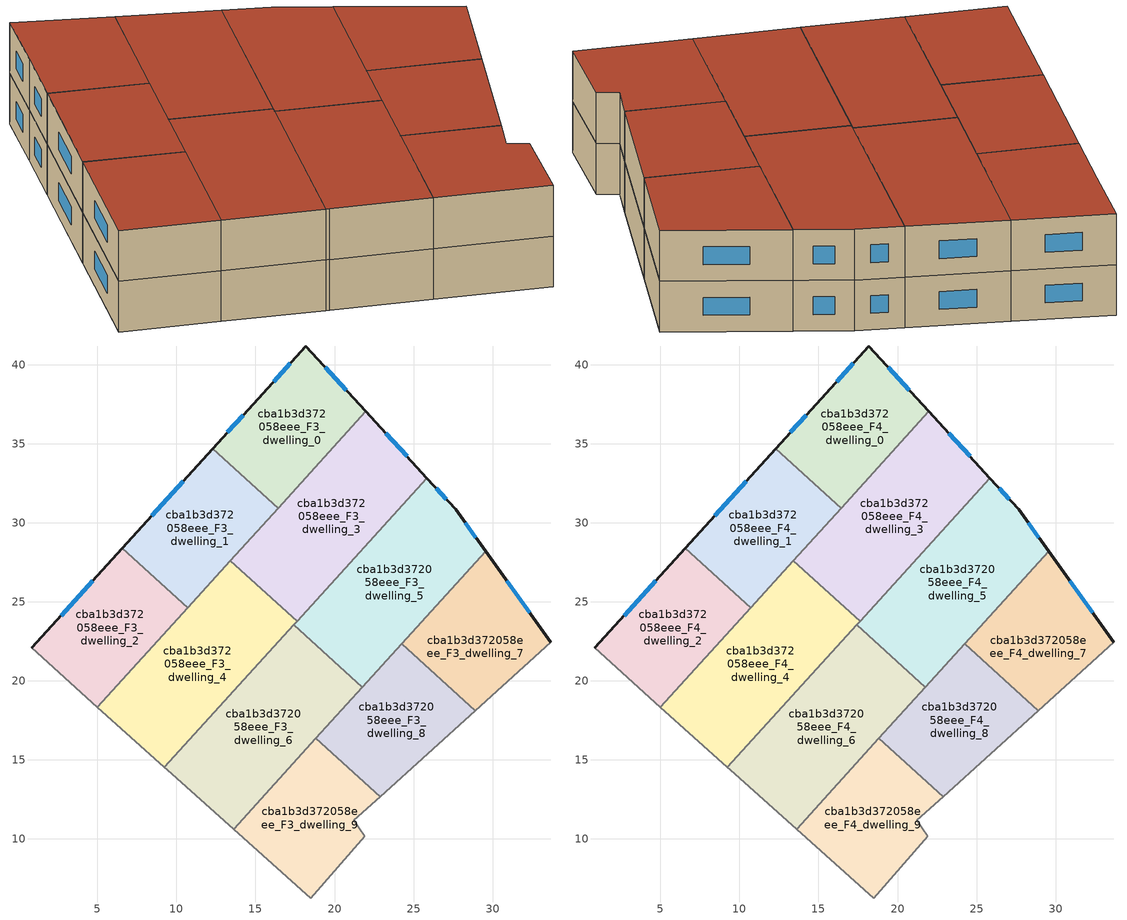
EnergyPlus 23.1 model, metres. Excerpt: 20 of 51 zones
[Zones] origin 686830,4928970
cba1b3d372058eee_F3_dwelling_0
 floor to cba1b3d372058eee_F2_dwelling_0 (EU_floor_Construction): 18.18,41.19 21.98,37.06 16.43,30.94 12.29,34.69 15.16,37.85 z9
 wall outside (EU_wall_Construction): 21.98,37.06 18.18,41.19 15.16,37.85 12.29,34.69 z9:12
 wall to cba1b3d372058eee_F3_dwelling_1 (EU_wall_Construction): 12.29,34.69 16.43,30.94 z9:12
 wall to cba1b3d372058eee_F3_dwelling_3 (EU_wall_Construction): 16.43,30.94 21.98,37.06 z9:12
 window (EU_Window_Construction): 14.23,36.82 13.23,35.72 / 17.2,40.11 16.14,38.94 / 20.74,38.4 19.42,39.85 z9.98:11.02
cba1b3d372058eee_F3_dwelling_1
 floor to cba1b3d372058eee_F2_dwelling_1 (EU_floor_Construction): 16.43,30.94 10.71,24.64 6.57,28.39 12.29,34.69 z9
 wall outside (EU_wall_Construction): 12.29,34.69 6.57,28.39 z9:12
 wall to cba1b3d372058eee_F3_dwelling_2 (EU_wall_Construction): 6.57,28.39 10.71,24.64 z9:12
 wall to cba1b3d372058eee_F3_dwelling_4 (EU_wall_Construction): 10.71,24.64 13.4,27.61 z9:12
 wall to cba1b3d372058eee_F3_dwelling_3 (EU_wall_Construction): 13.4,27.61 16.43,30.94 z9:12
 window (EU_Window_Construction): 10.43,32.64 8.43,30.44 z9.98:11.02
cba1b3d372058eee_F3_dwelling_2
 floor to cba1b3d372058eee_F2_dwelling_2 (EU_floor_Construction): 10.71,24.64 5,18.34 0.84,22.08 6.57,28.39 z9
 wall outside (EU_wall_Construction): 6.57,28.39 0.84,22.08 z9:12
 wall adiabatic (EU_wall_Construction): 0.84,22.08 5,18.34 z9:12
 wall to cba1b3d372058eee_F3_dwelling_4 (EU_wall_Construction): 5,18.34 10.71,24.64 z9:12
 window (EU_Window_Construction): 4.71,26.34 2.7,24.13 z9.98:11.02
cba1b3d372058eee_F3_dwelling_3
 floor to cba1b3d372058eee_F2_dwelling_3 (EU_floor_Construction): 21.98,37.06 25.85,32.83 17.63,23.77 13.4,27.61 z9
 wall outside (EU_wall_Construction): 25.85,32.83 21.98,37.06 z9:12
 wall to cba1b3d372058eee_F3_dwelling_4 (EU_wall_Construction): 13.4,27.61 17.63,23.77 z9:12
 wall to cba1b3d372058eee_F3_dwelling_5 (EU_wall_Construction): 17.63,23.77 25.85,32.83 z9:12
 window (EU_Window_Construction): 24.59,34.21 23.24,35.68 z9.98:11.02
cba1b3d372058eee_F3_dwelling_4
 floor to cba1b3d372058eee_F2_dwelling_4 (EU_floor_Construction): 17.63,23.77 9.24,14.53 5,18.34 13.4,27.61 z9
 wall adiabatic (EU_wall_Construction): 5,18.34 9.24,14.53 z9:12
 wall to cba1b3d372058eee_F3_dwelling_6 (EU_wall_Construction): 9.24,14.53 17.43,23.55 z9:12
 wall to cba1b3d372058eee_F3_dwelling_5 (EU_wall_Construction): 17.43,23.55 17.63,23.77 z9:12
cba1b3d372058eee_F3_dwelling_5
 floor to cba1b3d372058eee_F2_dwelling_5 (EU_floor_Construction): 27.66,30.86 29.56,28.2 21.77,19.61 17.43,23.55 25.85,32.83 z9
 wall outside (EU_wall_Construction): 29.56,28.2 27.66,30.86 25.85,32.83 z9:12
 wall to cba1b3d372058eee_F3_dwelling_6 (EU_wall_Construction): 17.43,23.55 21.77,19.61 z9:12
 wall to cba1b3d372058eee_F3_dwelling_7 (EU_wall_Construction): 24.25,22.34 29.56,28.2 z9:12
 wall to cba1b3d372058eee_F3_dwelling_8 (EU_wall_Construction): 21.77,19.61 24.25,22.34 z9:12
 window (EU_Window_Construction): 27.07,31.5 26.44,32.19 / 28.95,29.07 28.28,30 z9.98:11.02
cba1b3d372058eee_F3_dwelling_6
 floor to cba1b3d372058eee_F2_dwelling_6 (EU_floor_Construction): 21.77,19.61 13.62,10.63 9.4,14.38 9.24,14.53 17.43,23.55 z9
 wall adiabatic (EU_wall_Construction): 9.24,14.53 9.4,14.38 13.62,10.63 z9:12
 wall to cba1b3d372058eee_F3_dwelling_9 (EU_wall_Construction): 13.62,10.63 18.82,16.36 z9:12
 wall to cba1b3d372058eee_F3_dwelling_8 (EU_wall_Construction): 18.82,16.36 21.77,19.61 z9:12
cba1b3d372058eee_F3_dwelling_7
 floor to cba1b3d372058eee_F2_dwelling_7 (EU_floor_Construction): 29.56,28.2 33.68,22.45 28.9,18.12 24.25,22.34 z9
 wall outside (EU_wall_Construction): 33.68,22.45 29.56,28.2 z9:12
 wall adiabatic (EU_wall_Construction): 28.9,18.12 33.68,22.45 z9:12
 wall to cba1b3d372058eee_F3_dwelling_8 (EU_wall_Construction): 24.25,22.34 28.9,18.12 z9:12
 window (EU_Window_Construction): 32.34,24.32 30.9,26.33 z9.98:11.02
cba1b3d372058eee_F3_dwelling_8
 floor to cba1b3d372058eee_F2_dwelling_8 (EU_floor_Construction): 28.9,18.12 22.89,12.67 18.82,16.36 24.25,22.34 z9
 wall adiabatic (EU_wall_Construction): 22.89,12.67 28.9,18.12 z9:12
 wall to cba1b3d372058eee_F3_dwelling_9 (EU_wall_Construction): 18.82,16.36 22.89,12.67 z9:12
cba1b3d372058eee_F3_dwelling_9
 floor to cba1b3d372058eee_F2_dwelling_9 (EU_floor_Construction): 22.89,12.67 21.22,11.17 21.92,10.16 18.51,6.26 13.62,10.63 18.82,16.36 z9
 wall adiabatic (EU_wall_Construction): 13.62,10.63 18.51,6.26 21.92,10.16 21.22,11.17 22.89,12.67 z9:12
cba1b3d372058eee_F4_dwelling_0
 floor to cba1b3d372058eee_F3_dwelling_0 (EU_floor_Construction): 18.18,41.19 21.98,37.06 16.43,30.94 12.29,34.69 15.16,37.85 z12
 wall outside (EU_wall_Construction): 21.98,37.06 18.18,41.19 15.16,37.85 12.29,34.69 z12:15
 wall to cba1b3d372058eee_F4_dwelling_1 (EU_wall_Construction): 12.29,34.69 16.43,30.94 z12:15
 wall to cba1b3d372058eee_F4_dwelling_3 (EU_wall_Construction): 16.43,30.94 21.98,37.06 z12:15
 window (EU_Window_Construction): 14.23,36.82 13.23,35.72 / 17.2,40.11 16.14,38.94 / 20.74,38.4 19.42,39.85 z12.98:14.02
 roof outside (EU_roof_Construction): 16.43,30.94 21.98,37.06 18.18,41.19 15.16,37.85 12.29,34.69 z15
cba1b3d372058eee_F4_dwelling_1
 floor to cba1b3d372058eee_F3_dwelling_1 (EU_floor_Construction): 16.43,30.94 10.71,24.64 6.57,28.39 12.29,34.69 z12
 wall outside (EU_wall_Construction): 12.29,34.69 6.57,28.39 z12:15
 wall to cba1b3d372058eee_F4_dwelling_2 (EU_wall_Construction): 6.57,28.39 10.71,24.64 z12:15
 wall to cba1b3d372058eee_F4_dwelling_4 (EU_wall_Construction): 10.71,24.64 13.4,27.61 z12:15
 wall to cba1b3d372058eee_F4_dwelling_3 (EU_wall_Construction): 13.4,27.61 16.43,30.94 z12:15
 window (EU_Window_Construction): 10.43,32.64 8.43,30.44 z12.98:14.02
 roof outside (EU_roof_Construction): 10.71,24.64 16.43,30.94 12.29,34.69 6.57,28.39 z15
cba1b3d372058eee_F4_dwelling_2
 floor to cba1b3d372058eee_F3_dwelling_2 (EU_floor_Construction): 10.71,24.64 5,18.34 0.84,22.08 6.57,28.39 z12
 wall outside (EU_wall_Construction): 6.57,28.39 0.84,22.08 z12:15
 wall adiabatic (EU_wall_Construction): 0.84,22.08 5,18.34 z12:15
 wall to cba1b3d372058eee_F4_dwelling_4 (EU_wall_Construction): 5,18.34 10.71,24.64 z12:15
 window (EU_Window_Construction): 4.71,26.34 2.7,24.13 z12.98:14.02
 roof outside (EU_roof_Construction): 5,18.34 10.71,24.64 6.57,28.39 0.84,22.08 z15
cba1b3d372058eee_F4_dwelling_3
 floor to cba1b3d372058eee_F3_dwelling_3 (EU_floor_Construction): 21.98,37.06 25.85,32.83 17.63,23.77 13.4,27.61 z12
 wall outside (EU_wall_Construction): 25.85,32.83 21.98,37.06 z12:15
 wall to cba1b3d372058eee_F4_dwelling_4 (EU_wall_Construction): 13.4,27.61 17.63,23.77 z12:15
 wall to cba1b3d372058eee_F4_dwelling_5 (EU_wall_Construction): 17.63,23.77 25.85,32.83 z12:15
 window (EU_Window_Construction): 24.59,34.21 23.24,35.68 z12.98:14.02
 roof outside (EU_roof_Construction): 17.63,23.77 25.85,32.83 21.98,37.06 13.4,27.61 z15
cba1b3d372058eee_F4_dwelling_4
 floor to cba1b3d372058eee_F3_dwelling_4 (EU_floor_Construction): 17.63,23.77 9.24,14.53 5,18.34 13.4,27.61 z12
 wall adiabatic (EU_wall_Construction): 5,18.34 9.24,14.53 z12:15
 wall to cba1b3d372058eee_F4_dwelling_6 (EU_wall_Construction): 9.24,14.53 17.43,23.55 z12:15
 wall to cba1b3d372058eee_F4_dwelling_5 (EU_wall_Construction): 17.43,23.55 17.63,23.77 z12:15
 roof outside (EU_roof_Construction): 9.24,14.53 17.63,23.77 13.4,27.61 5,18.34 z15
cba1b3d372058eee_F4_dwelling_5
 floor to cba1b3d372058eee_F3_dwelling_5 (EU_floor_Construction): 27.66,30.86 29.56,28.2 21.77,19.61 17.43,23.55 25.85,32.83 z12
 wall outside (EU_wall_Construction): 29.56,28.2 27.66,30.86 25.85,32.83 z12:15
 wall to cba1b3d372058eee_F4_dwelling_6 (EU_wall_Construction): 17.43,23.55 21.77,19.61 z12:15
 wall to cba1b3d372058eee_F4_dwelling_7 (EU_wall_Construction): 24.25,22.34 29.56,28.2 z12:15
 wall to cba1b3d372058eee_F4_dwelling_8 (EU_wall_Construction): 21.77,19.61 24.25,22.34 z12:15
 window (EU_Window_Construction): 27.07,31.5 26.44,32.19 / 28.95,29.07 28.28,30 z12.98:14.02
 roof outside (EU_roof_Construction): 21.77,19.61 29.56,28.2 27.66,30.86 25.85,32.83 17.43,23.55 z15
cba1b3d372058eee_F4_dwelling_6
 floor to cba1b3d372058eee_F3_dwelling_6 (EU_floor_Construction): 21.77,19.61 13.62,10.63 9.4,14.38 9.24,14.53 17.43,23.55 z12
 wall adiabatic (EU_wall_Construction): 9.24,14.53 9.4,14.38 13.62,10.63 z12:15
 wall to cba1b3d372058eee_F4_dwelling_9 (EU_wall_Construction): 13.62,10.63 18.82,16.36 z12:15
 wall to cba1b3d372058eee_F4_dwelling_8 (EU_wall_Construction): 18.82,16.36 21.77,19.61 z12:15
 roof outside (EU_roof_Construction): 13.62,10.63 21.77,19.61 17.43,23.55 9.24,14.53 9.4,14.38 z15
cba1b3d372058eee_F4_dwelling_7
 floor to cba1b3d372058eee_F3_dwelling_7 (EU_floor_Construction): 29.56,28.2 33.68,22.45 28.9,18.12 24.25,22.34 z12
 wall outside (EU_wall_Construction): 33.68,22.45 29.56,28.2 z12:15
 wall adiabatic (EU_wall_Construction): 28.9,18.12 33.68,22.45 z12:15
 wall to cba1b3d372058eee_F4_dwelling_8 (EU_wall_Construction): 24.25,22.34 28.9,18.12 z12:15
 window (EU_Window_Construction): 32.34,24.32 30.9,26.33 z12.98:14.02
 roof outside (EU_roof_Construction): 33.68,22.45 29.56,28.2 24.25,22.34 28.9,18.12 z15
cba1b3d372058eee_F4_dwelling_8
 floor to cba1b3d372058eee_F3_dwelling_8 (EU_floor_Construction): 28.9,18.12 22.89,12.67 18.82,16.36 24.25,22.34 z12
 wall adiabatic (EU_wall_Construction): 22.89,12.67 28.9,18.12 z12:15
 wall to cba1b3d372058eee_F4_dwelling_9 (EU_wall_Construction): 18.82,16.36 22.89,12.67 z12:15
 roof outside (EU_roof_Construction): 28.9,18.12 24.25,22.34 18.82,16.36 22.89,12.67 z15
cba1b3d372058eee_F4_dwelling_9
 floor to cba1b3d372058eee_F3_dwelling_9 (EU_floor_Construction): 22.89,12.67 21.22,11.17 21.92,10.16 18.51,6.26 13.62,10.63 18.82,16.36 z12
 wall adiabatic (EU_wall_Construction): 13.62,10.63 18.51,6.26 21.92,10.16 21.22,11.17 22.89,12.67 z12:15
 roof outside (EU_roof_Construction): 21.92,10.16 21.22,11.17 22.89,12.67 18.82,16.36 13.62,10.63 18.51,6.26 z15
[Building]
EU S2 Campaign: North Axis=0; Terrain=City; Solar Distribution=FullExterior
[Site:Location]
Bologna: Latitude=44.5; Longitude=11.25; Time Zone=1; Elevation=37
[SizingPeriod:WeatherFileDays]
AnnualSizingPeriod: Begin Month=1; Begin Day of Month=1; End Month=12; End Day of Month=31; Day of Week for Start Day=Monday; Use Weather File Daylight Saving Period=No; Use Weather File Rain and Snow Indicators=No
[MATERIAL]
EU_InternalMass_Material: Roughness=MediumRough; Thickness=0.1; Conductivity=1; Density=1800; Specific Heat=900; Thermal Absorptance=0.9; Solar Absorptance=0.7; Visible Absorptance=0.7
[MATERIAL:NOMASS] Roughness=MediumRough; Thermal Absorptance=0.9; Solar Absorptance=0.7; Visible Absorptance=0.7
Name | Thermal Resistance
EU_wall_NoMass | 0.905828
EU_roof_NoMass | 0.37593
EU_floor_NoMass | 0.67114
[WINDOWMATERIAL:SIMPLEGLAZINGSYSTEM]
EU_Window_SimpleGlazing: UFactor=4.52486; Solar Heat Gain Coefficient=0.85; Visible Transmittance=0.85
[CONSTRUCTION]
EU_wall_Construction: EU_wall_NoMass
EU_roof_Construction: EU_roof_NoMass
EU_floor_Construction: EU_floor_NoMass
EU_Window_Construction: EU_Window_SimpleGlazing
EU_InternalMass_Construction: EU_InternalMass_Material
[ZONE] Type=1; Multiplier=1; Ceiling Height=autocalculate; Floor Area=autocalculate; Part of Total Floor Area=Yes
Name | Volume
cba1b3d372058eee_F3_dwelling_0; cba1b3d372058eee_F4_dwelling_0 | 142.619
cba1b3d372058eee_F3_dwelling_1; cba1b3d372058eee_F4_dwelling_1; cba1b3d372058eee_F3_dwelling_9; cba1b3d372058eee_F4_dwelling_9 | 142.613
cba1b3d372058eee_F3_dwelling_2; cba1b3d372058eee_F4_dwelling_2 | 142.616
cba1b3d372058eee_F3_dwelling_3; cba1b3d372058eee_F4_dwelling_3 | 213.916
cba1b3d372058eee_F3_dwelling_4; cba1b3d372058eee_F4_dwelling_4 | 213.932
cba1b3d372058eee_F3_dwelling_5; cba1b3d372058eee_F4_dwelling_5 | 213.915
cba1b3d372058eee_F3_dwelling_6; cba1b3d372058eee_F4_dwelling_6 | 213.91
cba1b3d372058eee_F3_dwelling_7; cba1b3d372058eee_F4_dwelling_7; cba1b3d372058eee_F3_dwelling_8; cba1b3d372058eee_F4_dwelling_8 | 142.611
[INTERNALMASS] Construction=EU_InternalMass_Construction
Name | Zone or ZoneList | Surface Area
cba1b3d372058eee_F3_dwelling_0_EU_InternalMass | cba1b3d372058eee_F3_dwelling_0 | 47.5398
cba1b3d372058eee_F3_dwelling_1_EU_InternalMass | cba1b3d372058eee_F3_dwelling_1 | 47.5381
cba1b3d372058eee_F3_dwelling_2_EU_InternalMass | cba1b3d372058eee_F3_dwelling_2 | 47.5382
cba1b3d372058eee_F3_dwelling_3_EU_InternalMass | cba1b3d372058eee_F3_dwelling_3 | 71.3054
cba1b3d372058eee_F3_dwelling_4_EU_InternalMass | cba1b3d372058eee_F3_dwelling_4 | 71.3101
cba1b3d372058eee_F3_dwelling_5_EU_InternalMass | cba1b3d372058eee_F3_dwelling_5 | 71.3051
cba1b3d372058eee_F3_dwelling_6_EU_InternalMass | cba1b3d372058eee_F3_dwelling_6 | 71.3036
cba1b3d372058eee_F3_dwelling_7_EU_InternalMass | cba1b3d372058eee_F3_dwelling_7 | 47.5375
cba1b3d372058eee_F3_dwelling_8_EU_InternalMass | cba1b3d372058eee_F3_dwelling_8 | 47.5366
cba1b3d372058eee_F3_dwelling_9_EU_InternalMass | cba1b3d372058eee_F3_dwelling_9 | 47.5376
cba1b3d372058eee_F4_dwelling_0_EU_InternalMass | cba1b3d372058eee_F4_dwelling_0 | 47.5398
cba1b3d372058eee_F4_dwelling_1_EU_InternalMass | cba1b3d372058eee_F4_dwelling_1 | 47.5381
cba1b3d372058eee_F4_dwelling_2_EU_InternalMass | cba1b3d372058eee_F4_dwelling_2 | 47.5382
cba1b3d372058eee_F4_dwelling_3_EU_InternalMass | cba1b3d372058eee_F4_dwelling_3 | 71.3054
cba1b3d372058eee_F4_dwelling_4_EU_InternalMass | cba1b3d372058eee_F4_dwelling_4 | 71.3101
cba1b3d372058eee_F4_dwelling_5_EU_InternalMass | cba1b3d372058eee_F4_dwelling_5 | 71.3051
cba1b3d372058eee_F4_dwelling_6_EU_InternalMass | cba1b3d372058eee_F4_dwelling_6 | 71.3036
cba1b3d372058eee_F4_dwelling_7_EU_InternalMass | cba1b3d372058eee_F4_dwelling_7 | 47.5375
cba1b3d372058eee_F4_dwelling_8_EU_InternalMass | cba1b3d372058eee_F4_dwelling_8 | 47.5366
cba1b3d372058eee_F4_dwelling_9_EU_InternalMass | cba1b3d372058eee_F4_dwelling_9 | 47.5376
[OTHEREQUIPMENT] Fuel Type=Electricity; Design Level Calculation Method=Watts/Area; Power per Zone Floor Area=1; Fraction Latent=0; Fraction Radiant=0; Fraction Lost=0; Carbon Dioxide Generation Rate=0; EndUse Subcategory=EU_Step8_InternalGains
Name | Zone or ZoneList or Space or SpaceList | Schedule
EU_Step8_InternalGain_cba1b3d372058eee_F3_dwelling_0_f000 | cba1b3d372058eee_F3_dwelling_0 | EU_Step8_GainSchedule_cba1b3d372058eee_F3_dwelling_0_f000
EU_Step8_InternalGain_cba1b3d372058eee_F3_dwelling_1_f000 | cba1b3d372058eee_F3_dwelling_1 | EU_Step8_GainSchedule_cba1b3d372058eee_F3_dwelling_1_f000
EU_Step8_InternalGain_cba1b3d372058eee_F3_dwelling_2_f000 | cba1b3d372058eee_F3_dwelling_2 | EU_Step8_GainSchedule_cba1b3d372058eee_F3_dwelling_2_f000
EU_Step8_InternalGain_cba1b3d372058eee_F3_dwelling_3_f000 | cba1b3d372058eee_F3_dwelling_3 | EU_Step8_GainSchedule_cba1b3d372058eee_F3_dwelling_3_f000
EU_Step8_InternalGain_cba1b3d372058eee_F3_dwelling_4_f000 | cba1b3d372058eee_F3_dwelling_4 | EU_Step8_GainSchedule_cba1b3d372058eee_F3_dwelling_4_f000
EU_Step8_InternalGain_cba1b3d372058eee_F3_dwelling_5_f000 | cba1b3d372058eee_F3_dwelling_5 | EU_Step8_GainSchedule_cba1b3d372058eee_F3_dwelling_5_f000
EU_Step8_InternalGain_cba1b3d372058eee_F3_dwelling_6_f000 | cba1b3d372058eee_F3_dwelling_6 | EU_Step8_GainSchedule_cba1b3d372058eee_F3_dwelling_6_f000
EU_Step8_InternalGain_cba1b3d372058eee_F3_dwelling_7_f000 | cba1b3d372058eee_F3_dwelling_7 | EU_Step8_GainSchedule_cba1b3d372058eee_F3_dwelling_7_f000
EU_Step8_InternalGain_cba1b3d372058eee_F3_dwelling_8_f000 | cba1b3d372058eee_F3_dwelling_8 | EU_Step8_GainSchedule_cba1b3d372058eee_F3_dwelling_8_f000
EU_Step8_InternalGain_cba1b3d372058eee_F3_dwelling_9_f000 | cba1b3d372058eee_F3_dwelling_9 | EU_Step8_GainSchedule_cba1b3d372058eee_F3_dwelling_9_f000
EU_Step8_InternalGain_cba1b3d372058eee_F4_dwelling_0_f000 | cba1b3d372058eee_F4_dwelling_0 | EU_Step8_GainSchedule_cba1b3d372058eee_F4_dwelling_0_f000
EU_Step8_InternalGain_cba1b3d372058eee_F4_dwelling_1_f000 | cba1b3d372058eee_F4_dwelling_1 | EU_Step8_GainSchedule_cba1b3d372058eee_F4_dwelling_1_f000
EU_Step8_InternalGain_cba1b3d372058eee_F4_dwelling_2_f000 | cba1b3d372058eee_F4_dwelling_2 | EU_Step8_GainSchedule_cba1b3d372058eee_F4_dwelling_2_f000
EU_Step8_InternalGain_cba1b3d372058eee_F4_dwelling_3_f000 | cba1b3d372058eee_F4_dwelling_3 | EU_Step8_GainSchedule_cba1b3d372058eee_F4_dwelling_3_f000
EU_Step8_InternalGain_cba1b3d372058eee_F4_dwelling_4_f000 | cba1b3d372058eee_F4_dwelling_4 | EU_Step8_GainSchedule_cba1b3d372058eee_F4_dwelling_4_f000
EU_Step8_InternalGain_cba1b3d372058eee_F4_dwelling_5_f000 | cba1b3d372058eee_F4_dwelling_5 | EU_Step8_GainSchedule_cba1b3d372058eee_F4_dwelling_5_f000
EU_Step8_InternalGain_cba1b3d372058eee_F4_dwelling_6_f000 | cba1b3d372058eee_F4_dwelling_6 | EU_Step8_GainSchedule_cba1b3d372058eee_F4_dwelling_6_f000
EU_Step8_InternalGain_cba1b3d372058eee_F4_dwelling_7_f000 | cba1b3d372058eee_F4_dwelling_7 | EU_Step8_GainSchedule_cba1b3d372058eee_F4_dwelling_7_f000
EU_Step8_InternalGain_cba1b3d372058eee_F4_dwelling_8_f000 | cba1b3d372058eee_F4_dwelling_8 | EU_Step8_GainSchedule_cba1b3d372058eee_F4_dwelling_8_f000
EU_Step8_InternalGain_cba1b3d372058eee_F4_dwelling_9_f000 | cba1b3d372058eee_F4_dwelling_9 | EU_Step8_GainSchedule_cba1b3d372058eee_F4_dwelling_9_f000
[ZONEVENTILATION:DESIGNFLOWRATE] Schedule=EU_AlwaysOn; Design Flow Rate Calculation Method=AirChanges/Hour; Air Changes per Hour=0.73129; Ventilation Type=Natural; Fan Pressure Rise=0; Fan Total Efficiency=1; Constant Term Coefficient=1; Temperature Term Coefficient=0; Velocity Term Coefficient=0; Velocity Squared Term Coefficient=0; Minimum Indoor Temperature=-100; Maximum Indoor Temperature=100; Delta Temperature=-100; Minimum Outdoor Temperature=-100; Maximum Outdoor Temperature=100; Maximum Wind Speed=40
Name | Zone or ZoneList or Space or SpaceList
EU_ConstantAir_cba1b3d372058eee_F3_dwelling_0 | cba1b3d372058eee_F3_dwelling_0
EU_ConstantAir_cba1b3d372058eee_F3_dwelling_1 | cba1b3d372058eee_F3_dwelling_1
EU_ConstantAir_cba1b3d372058eee_F3_dwelling_2 | cba1b3d372058eee_F3_dwelling_2
EU_ConstantAir_cba1b3d372058eee_F3_dwelling_3 | cba1b3d372058eee_F3_dwelling_3
EU_ConstantAir_cba1b3d372058eee_F3_dwelling_4 | cba1b3d372058eee_F3_dwelling_4
EU_ConstantAir_cba1b3d372058eee_F3_dwelling_5 | cba1b3d372058eee_F3_dwelling_5
EU_ConstantAir_cba1b3d372058eee_F3_dwelling_6 | cba1b3d372058eee_F3_dwelling_6
EU_ConstantAir_cba1b3d372058eee_F3_dwelling_7 | cba1b3d372058eee_F3_dwelling_7
EU_ConstantAir_cba1b3d372058eee_F3_dwelling_8 | cba1b3d372058eee_F3_dwelling_8
EU_ConstantAir_cba1b3d372058eee_F3_dwelling_9 | cba1b3d372058eee_F3_dwelling_9
EU_ConstantAir_cba1b3d372058eee_F4_dwelling_0 | cba1b3d372058eee_F4_dwelling_0
EU_ConstantAir_cba1b3d372058eee_F4_dwelling_1 | cba1b3d372058eee_F4_dwelling_1
EU_ConstantAir_cba1b3d372058eee_F4_dwelling_2 | cba1b3d372058eee_F4_dwelling_2
EU_ConstantAir_cba1b3d372058eee_F4_dwelling_3 | cba1b3d372058eee_F4_dwelling_3
EU_ConstantAir_cba1b3d372058eee_F4_dwelling_4 | cba1b3d372058eee_F4_dwelling_4
EU_ConstantAir_cba1b3d372058eee_F4_dwelling_5 | cba1b3d372058eee_F4_dwelling_5
EU_ConstantAir_cba1b3d372058eee_F4_dwelling_6 | cba1b3d372058eee_F4_dwelling_6
EU_ConstantAir_cba1b3d372058eee_F4_dwelling_7 | cba1b3d372058eee_F4_dwelling_7
EU_ConstantAir_cba1b3d372058eee_F4_dwelling_8 | cba1b3d372058eee_F4_dwelling_8
EU_ConstantAir_cba1b3d372058eee_F4_dwelling_9 | cba1b3d372058eee_F4_dwelling_9
[HVACTEMPLATE:THERMOSTAT] Constant Heating Setpoint=20; Constant Cooling Setpoint=50
EU_HeatOnly_cba1b3d372058eee_F0_dwelling_0; EU_HeatOnly_cba1b3d372058eee_F0_dwelling_1; EU_HeatOnly_cba1b3d372058eee_F0_dwelling_2; EU_HeatOnly_cba1b3d372058eee_F0_dwelling_3; EU_HeatOnly_cba1b3d372058eee_F0_dwelling_4; EU_HeatOnly_cba1b3d372058eee_F0_dwelling_5; EU_HeatOnly_cba1b3d372058eee_F0_dwelling_6; EU_HeatOnly_cba1b3d372058eee_F0_dwelling_7; EU_HeatOnly_cba1b3d372058eee_F0_dwelling_8; EU_HeatOnly_cba1b3d372058eee_F0_dwelling_9; EU_HeatOnly_cba1b3d372058eee_F0_dwelling_10; EU_HeatOnly_cba1b3d372058eee_F1_dwelling_0; EU_HeatOnly_cba1b3d372058eee_F1_dwelling_1; EU_HeatOnly_cba1b3d372058eee_F1_dwelling_2; EU_HeatOnly_cba1b3d372058eee_F1_dwelling_3; EU_HeatOnly_cba1b3d372058eee_F1_dwelling_4; EU_HeatOnly_cba1b3d372058eee_F1_dwelling_5; EU_HeatOnly_cba1b3d372058eee_F1_dwelling_6; EU_HeatOnly_cba1b3d372058eee_F1_dwelling_7; EU_HeatOnly_cba1b3d372058eee_F1_dwelling_8; EU_HeatOnly_cba1b3d372058eee_F1_dwelling_9; EU_HeatOnly_cba1b3d372058eee_F2_dwelling_0; EU_HeatOnly_cba1b3d372058eee_F2_dwelling_1; EU_HeatOnly_cba1b3d372058eee_F2_dwelling_2; EU_HeatOnly_cba1b3d372058eee_F2_dwelling_3; EU_HeatOnly_cba1b3d372058eee_F2_dwelling_4; EU_HeatOnly_cba1b3d372058eee_F2_dwelling_5; EU_HeatOnly_cba1b3d372058eee_F2_dwelling_6; EU_HeatOnly_cba1b3d372058eee_F2_dwelling_7; EU_HeatOnly_cba1b3d372058eee_F2_dwelling_8; EU_HeatOnly_cba1b3d372058eee_F2_dwelling_9; EU_HeatOnly_cba1b3d372058eee_F3_dwelling_0; EU_HeatOnly_cba1b3d372058eee_F3_dwelling_1; EU_HeatOnly_cba1b3d372058eee_F3_dwelling_2; EU_HeatOnly_cba1b3d372058eee_F3_dwelling_3; EU_HeatOnly_cba1b3d372058eee_F3_dwelling_4; EU_HeatOnly_cba1b3d372058eee_F3_dwelling_5; EU_HeatOnly_cba1b3d372058eee_F3_dwelling_6; EU_HeatOnly_cba1b3d372058eee_F3_dwelling_7; EU_HeatOnly_cba1b3d372058eee_F3_dwelling_8; EU_HeatOnly_cba1b3d372058eee_F3_dwelling_9; EU_HeatOnly_cba1b3d372058eee_F4_dwelling_0; EU_HeatOnly_cba1b3d372058eee_F4_dwelling_1; EU_HeatOnly_cba1b3d372058eee_F4_dwelling_2; EU_HeatOnly_cba1b3d372058eee_F4_dwelling_3; EU_HeatOnly_cba1b3d372058eee_F4_dwelling_4; EU_HeatOnly_cba1b3d372058eee_F4_dwelling_5; EU_HeatOnly_cba1b3d372058eee_F4_dwelling_6; EU_HeatOnly_cba1b3d372058eee_F4_dwelling_7; EU_HeatOnly_cba1b3d372058eee_F4_dwelling_8; EU_HeatOnly_cba1b3d372058eee_F4_dwelling_9
[HVACTEMPLATE:ZONE:IDEALLOADSAIRSYSTEM] System Availability Schedule=EU_AlwaysOn; Maximum Heating Supply Air Temperature=50; Minimum Cooling Supply Air Temperature=13; Maximum Heating Supply Air Humidity Ratio=0.0156; Minimum Cooling Supply Air Humidity Ratio=0.0077; Heating Limit=NoLimit; Cooling Limit=NoLimit; Heating Availability Schedule=EU_AlwaysOn; Cooling Availability Schedule=EU_CoolingOff; Dehumidification Control Type=ConstantSensibleHeatRatio; Cooling Sensible Heat Ratio=0.7; Dehumidification Setpoint=60; Humidification Control Type=None; Humidification Setpoint=30; Outdoor Air Method=None; Outdoor Air Flow Rate per Person=0.00944; Outdoor Air Flow Rate per Zone Floor Area=0; Outdoor Air Flow Rate per Zone=0; Demand Controlled Ventilation Type=None; Outdoor Air Economizer Type=NoEconomizer; Heat Recovery Type=None; Sensible Heat Recovery Effectiveness=0.7; Latent Heat Recovery Effectiveness=0.65
Name | Template Thermostat
cba1b3d372058eee_F3_dwelling_0 | EU_HeatOnly_cba1b3d372058eee_F3_dwelling_0
cba1b3d372058eee_F3_dwelling_1 | EU_HeatOnly_cba1b3d372058eee_F3_dwelling_1
cba1b3d372058eee_F3_dwelling_2 | EU_HeatOnly_cba1b3d372058eee_F3_dwelling_2
cba1b3d372058eee_F3_dwelling_3 | EU_HeatOnly_cba1b3d372058eee_F3_dwelling_3
cba1b3d372058eee_F3_dwelling_4 | EU_HeatOnly_cba1b3d372058eee_F3_dwelling_4
cba1b3d372058eee_F3_dwelling_5 | EU_HeatOnly_cba1b3d372058eee_F3_dwelling_5
cba1b3d372058eee_F3_dwelling_6 | EU_HeatOnly_cba1b3d372058eee_F3_dwelling_6
cba1b3d372058eee_F3_dwelling_7 | EU_HeatOnly_cba1b3d372058eee_F3_dwelling_7
cba1b3d372058eee_F3_dwelling_8 | EU_HeatOnly_cba1b3d372058eee_F3_dwelling_8
cba1b3d372058eee_F3_dwelling_9 | EU_HeatOnly_cba1b3d372058eee_F3_dwelling_9
cba1b3d372058eee_F4_dwelling_0 | EU_HeatOnly_cba1b3d372058eee_F4_dwelling_0
cba1b3d372058eee_F4_dwelling_1 | EU_HeatOnly_cba1b3d372058eee_F4_dwelling_1
cba1b3d372058eee_F4_dwelling_2 | EU_HeatOnly_cba1b3d372058eee_F4_dwelling_2
cba1b3d372058eee_F4_dwelling_3 | EU_HeatOnly_cba1b3d372058eee_F4_dwelling_3
cba1b3d372058eee_F4_dwelling_4 | EU_HeatOnly_cba1b3d372058eee_F4_dwelling_4
cba1b3d372058eee_F4_dwelling_5 | EU_HeatOnly_cba1b3d372058eee_F4_dwelling_5
cba1b3d372058eee_F4_dwelling_6 | EU_HeatOnly_cba1b3d372058eee_F4_dwelling_6
cba1b3d372058eee_F4_dwelling_7 | EU_HeatOnly_cba1b3d372058eee_F4_dwelling_7
cba1b3d372058eee_F4_dwelling_8 | EU_HeatOnly_cba1b3d372058eee_F4_dwelling_8
cba1b3d372058eee_F4_dwelling_9 | EU_HeatOnly_cba1b3d372058eee_F4_dwelling_9
[SIZING:ZONE] Zone Cooling Design Supply Air Temperature Input Method=SupplyAirTemperature; Zone Cooling Design Supply Air Temperature=13; Zone Heating Design Supply Air Temperature Input Method=SupplyAirTemperature; Zone Heating Design Supply Air Temperature=50; Zone Cooling Design Supply Air Humidity Ratio=0.008; Zone Heating Design Supply Air Humidity Ratio=0.008; Cooling Design Air Flow Method=DesignDay; Cooling Design Air Flow Rate=0; Cooling Minimum Air Flow per Zone Floor Area=0.000762; Cooling Minimum Air Flow=0; Cooling Minimum Air Flow Fraction=0.2; Heating Design Air Flow Method=DesignDay; Heating Design Air Flow Rate=0; Heating Maximum Air Flow per Zone Floor Area=0.002032; Heating Maximum Air Flow=0.141576; Heating Maximum Air Flow Fraction=0.3; Account for Dedicated Outdoor Air System=No; Dedicated Outdoor Air System Control Strategy=NeutralSupplyAir; Dedicated Outdoor Air Low Setpoint Temperature for Design=autosize; Dedicated Outdoor Air High Setpoint Temperature for Design=autosize; Zone Load Sizing Method=Sensible Load Only No Latent Load; Zone Latent Cooling Design Supply Air Humidity Ratio Input Method=HumidityRatioDifference; Zone Cooling Design Supply Air Humidity Ratio Difference=0.005; Zone Latent Heating Design Supply Air Humidity Ratio Input Method=HumidityRatioDifference; Zone Humidification Design Supply Air Humidity Ratio Difference=0.005
cba1b3d372058eee_F3_dwelling_0; cba1b3d372058eee_F3_dwelling_1; cba1b3d372058eee_F3_dwelling_2; cba1b3d372058eee_F3_dwelling_3; cba1b3d372058eee_F3_dwelling_4; cba1b3d372058eee_F3_dwelling_5; cba1b3d372058eee_F3_dwelling_6; cba1b3d372058eee_F3_dwelling_7; cba1b3d372058eee_F3_dwelling_8; cba1b3d372058eee_F3_dwelling_9; cba1b3d372058eee_F4_dwelling_0; cba1b3d372058eee_F4_dwelling_1; cba1b3d372058eee_F4_dwelling_2; cba1b3d372058eee_F4_dwelling_3; cba1b3d372058eee_F4_dwelling_4; cba1b3d372058eee_F4_dwelling_5; cba1b3d372058eee_F4_dwelling_6; cba1b3d372058eee_F4_dwelling_7; cba1b3d372058eee_F4_dwelling_8; cba1b3d372058eee_F4_dwelling_9
[SCHEDULE:CONSTANT]
Name | Hourly Value
EU_AlwaysOn | 1
EU_CoolingOff | 0
[SCHEDULE:FILE] Column Number=1; Rows to Skip at Top=0; Number of Hours of Data=8760; Column Separator=Comma; Interpolate to Timestep=No; Minutes per Item=60; Adjust Schedule for Daylight Savings=Yes
Name | File
EU_Step8_GainSchedule_cba1b3d372058eee_F3_dwelling_0_f000 | ../../schedules/cba1b3d372058eee/cba1b3d372058eee_F3_dwelling_0_f000_gain.csv
EU_Step8_GainSchedule_cba1b3d372058eee_F3_dwelling_1_f000 | ../../schedules/cba1b3d372058eee/cba1b3d372058eee_F3_dwelling_1_f000_gain.csv
EU_Step8_GainSchedule_cba1b3d372058eee_F3_dwelling_2_f000 | ../../schedules/cba1b3d372058eee/cba1b3d372058eee_F3_dwelling_2_f000_gain.csv
EU_Step8_GainSchedule_cba1b3d372058eee_F3_dwelling_3_f000 | ../../schedules/cba1b3d372058eee/cba1b3d372058eee_F3_dwelling_3_f000_gain.csv
EU_Step8_GainSchedule_cba1b3d372058eee_F3_dwelling_4_f000 | ../../schedules/cba1b3d372058eee/cba1b3d372058eee_F3_dwelling_4_f000_gain.csv
EU_Step8_GainSchedule_cba1b3d372058eee_F3_dwelling_5_f000 | ../../schedules/cba1b3d372058eee/cba1b3d372058eee_F3_dwelling_5_f000_gain.csv
EU_Step8_GainSchedule_cba1b3d372058eee_F3_dwelling_6_f000 | ../../schedules/cba1b3d372058eee/cba1b3d372058eee_F3_dwelling_6_f000_gain.csv
EU_Step8_GainSchedule_cba1b3d372058eee_F3_dwelling_7_f000 | ../../schedules/cba1b3d372058eee/cba1b3d372058eee_F3_dwelling_7_f000_gain.csv
EU_Step8_GainSchedule_cba1b3d372058eee_F3_dwelling_8_f000 | ../../schedules/cba1b3d372058eee/cba1b3d372058eee_F3_dwelling_8_f000_gain.csv
EU_Step8_GainSchedule_cba1b3d372058eee_F3_dwelling_9_f000 | ../../schedules/cba1b3d372058eee/cba1b3d372058eee_F3_dwelling_9_f000_gain.csv
EU_Step8_GainSchedule_cba1b3d372058eee_F4_dwelling_0_f000 | ../../schedules/cba1b3d372058eee/cba1b3d372058eee_F4_dwelling_0_f000_gain.csv
EU_Step8_GainSchedule_cba1b3d372058eee_F4_dwelling_1_f000 | ../../schedules/cba1b3d372058eee/cba1b3d372058eee_F4_dwelling_1_f000_gain.csv
EU_Step8_GainSchedule_cba1b3d372058eee_F4_dwelling_2_f000 | ../../schedules/cba1b3d372058eee/cba1b3d372058eee_F4_dwelling_2_f000_gain.csv
EU_Step8_GainSchedule_cba1b3d372058eee_F4_dwelling_3_f000 | ../../schedules/cba1b3d372058eee/cba1b3d372058eee_F4_dwelling_3_f000_gain.csv
EU_Step8_GainSchedule_cba1b3d372058eee_F4_dwelling_4_f000 | ../../schedules/cba1b3d372058eee/cba1b3d372058eee_F4_dwelling_4_f000_gain.csv
EU_Step8_GainSchedule_cba1b3d372058eee_F4_dwelling_5_f000 | ../../schedules/cba1b3d372058eee/cba1b3d372058eee_F4_dwelling_5_f000_gain.csv
EU_Step8_GainSchedule_cba1b3d372058eee_F4_dwelling_6_f000 | ../../schedules/cba1b3d372058eee/cba1b3d372058eee_F4_dwelling_6_f000_gain.csv
EU_Step8_GainSchedule_cba1b3d372058eee_F4_dwelling_7_f000 | ../../schedules/cba1b3d372058eee/cba1b3d372058eee_F4_dwelling_7_f000_gain.csv
EU_Step8_GainSchedule_cba1b3d372058eee_F4_dwelling_8_f000 | ../../schedules/cba1b3d372058eee/cba1b3d372058eee_F4_dwelling_8_f000_gain.csv
EU_Step8_GainSchedule_cba1b3d372058eee_F4_dwelling_9_f000 | ../../schedules/cba1b3d372058eee/cba1b3d372058eee_F4_dwelling_9_f000_gain.csv
